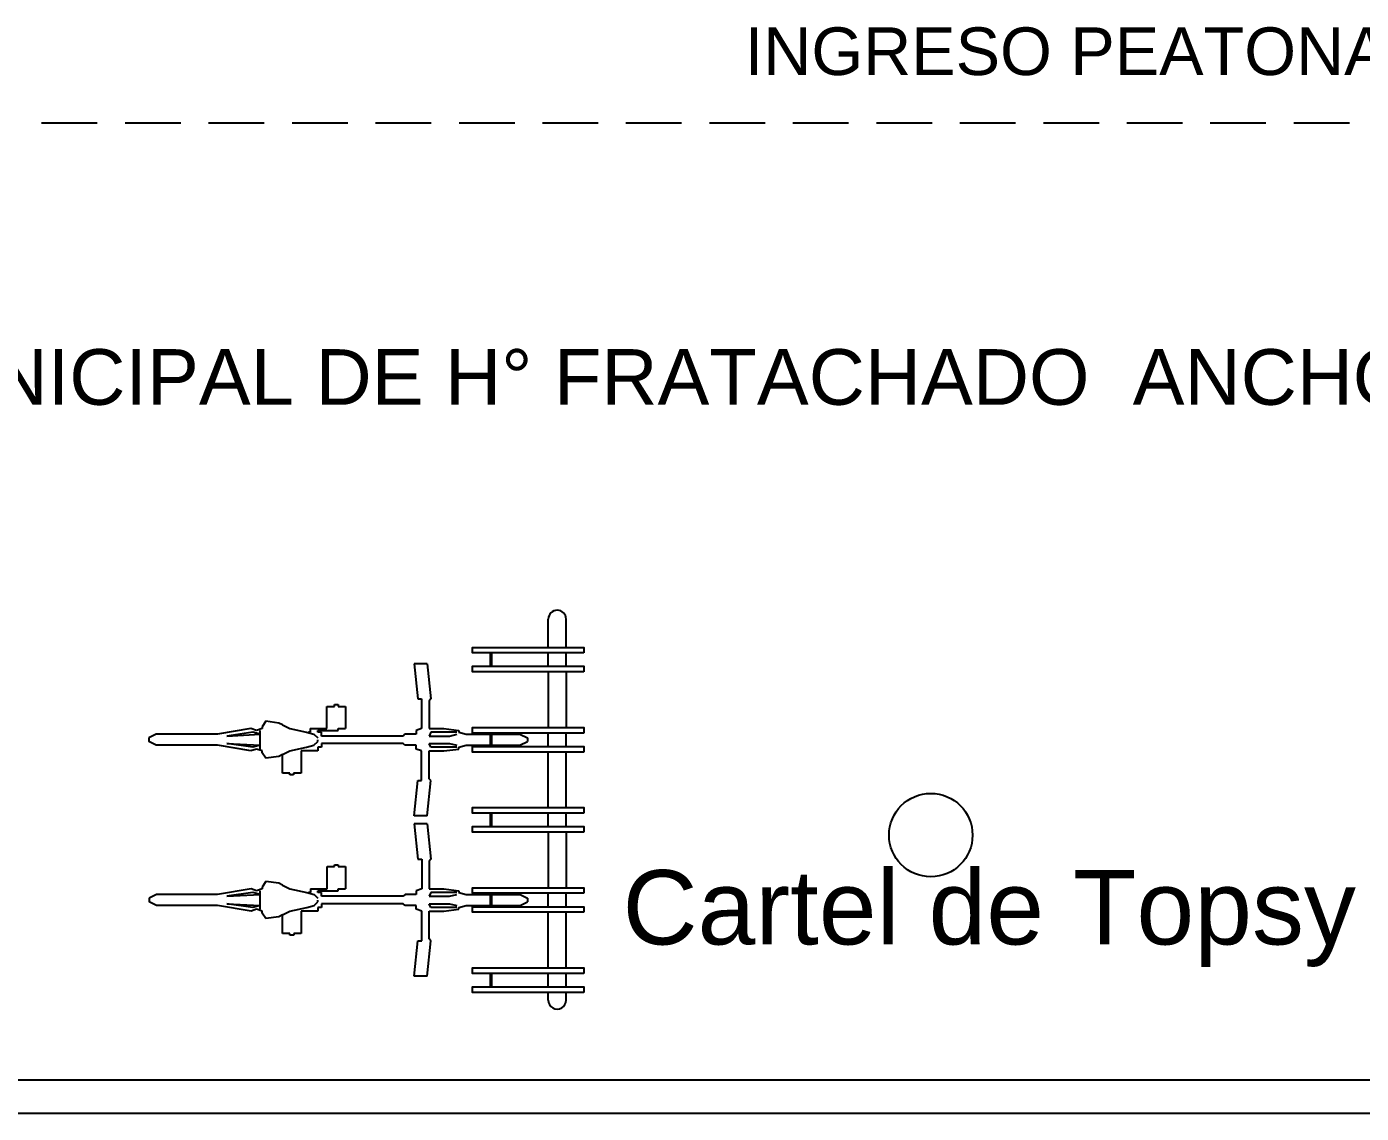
# Model space of a CAD drawing. Header units: millimetres. Extents: x 2448 to 2576, y 1154 to 1321.
# Drawn here: x 2510.92 to 2516.92, y 1188.56 to 1193.44 of the extents above; entities that cross this region are included whole.
import ezdxf

# ---------------------------------------------------------------- set-up
doc = ezdxf.new("R2010")
doc.units = ezdxf.units.MM
doc.linetypes.add('X-REF T19$0$HIDDEN', pattern=[0.375, 0.25, -0.125])
for name, color, linetype in [('X-REF T19$0$A-CORDONES', 1, 'Continuous'), ('X-REF T19$0$A-MOT BICI', 1, 'Continuous'), ('X-REF T19$0$A-PROYECCION', 1, 'Continuous'), ('X-REF T19$0$E-VEHICULOS', 8, 'Continuous')]:
    doc.layers.add(name, color=color, linetype=linetype)
doc.styles.add('Arial', font='arial.ttf', dxfattribs={"height": 0.25})
doc.styles.get("Standard").update_dxf_attribs({"font": 'arial.ttf'})

# ---------------------------------------------------------------- blocks, each defined once
blk = doc.blocks.new('X-REF T19$0$X REF CH+ G ROCA EXT$0$bicis')
at = {"layer": 'X-REF T19$0$E-VEHICULOS'}
for p, q in [((2336.1124, 230.6056, -0.0679), (2336.1291, 230.6389, -0.0679)), ((2336.1124, 230.3389, -0.0679), (2336.1124, 230.6056, -0.0679)), ((2336.1291, 230.6389, -0.0679), (2336.1458, 230.6389, -0.0679)), ((2336.1624, 230.6056, -0.0679), (2336.1458, 230.6389, -0.0679)), ((2336.1624, 230.3389, -0.0679), (2336.1624, 230.6056, -0.0679)), ((2336.0874, 230.1806, -0.0679), (2336.1124, 230.3306, -0.0679)), ((2336.1041, 230.1723, -0.0679), (2336.1208, 230.2889, -0.0679)), ((2336.1124, 230.3306, -0.0679), (2336.1124, 230.3389, -0.0679)), ((2336.1208, 230.2889, -0.0679), (2336.1124, 230.1389, -0.0679)), ((2336.1541, 230.2889, -0.0679), (2336.1624, 230.1389, -0.0679)), ((2336.1708, 230.1723, -0.0679), (2336.1541, 230.2889, -0.0679)), ((2336.1624, 230.3306, -0.0679), (2336.1624, 230.3389, -0.0679)), ((2336.1874, 230.1806, -0.0679), (2336.1624, 230.3306, -0.0679)), ((2336.0958, 230.1556, -0.0679), (2336.0874, 230.1806, -0.0679)), ((2336.1124, 230.1389, -0.0679), (2336.1041, 230.1723, -0.0679)), ((2336.1624, 230.1389, -0.0679), (2336.1708, 230.1723, -0.0679)), ((2336.1791, 230.1556, -0.0679), (2336.1874, 230.1806, -0.0679)), ((2336.0541, 230.1139, -0.0679), (2336.0791, 230.1306, -0.0679)), ((2336.0624, 230.0556, -0.0679), (2336.0541, 230.1139, -0.0679)), ((2336.0791, 230.1306, -0.0679), (2336.0874, 230.1306, -0.0679)), ((2336.0874, 230.1306, -0.0679), (2336.0958, 230.1556, -0.0679)), ((2336.1791, 230.1389, -0.0679), (2336.0958, 230.1389, -0.0679)), ((2336.1874, 230.1306, -0.0679), (2336.1791, 230.1556, -0.0679)), ((2336.1958, 230.1306, -0.0679), (2336.1874, 230.1306, -0.0679)), ((2336.2208, 230.1139, -0.0679), (2336.1958, 230.1306, -0.0679)), ((2336.2124, 230.0556, -0.0679), (2336.2208, 230.1139, -0.0679)), ((2336.0708, 230.0389, -0.0679), (2336.0624, 230.0556, -0.0679)), ((2336.2041, 230.0389, -0.0679), (2336.2124, 230.0556, -0.0679)), ((2336.0708, 230.0389, -0.0679), (2336.0874, 230.0056, -0.0679)), ((2336.0874, 230.0056, -0.0679), (2336.1041, 229.9306, -0.0679)), ((2336.1874, 230.0056, -0.0679), (2336.1708, 229.9306, -0.0679)), ((2336.2041, 230.0389, -0.0679), (2336.1874, 230.0056, -0.0679)), ((2336.2874, 230.0389, -0.0679), (2336.2041, 230.0389, -0.0679)), ((2336.2874, 230.0056, -0.0679), (2336.2874, 230.0389, -0.0679)), ((2336.2958, 230.0056, -0.0679), (2336.2874, 230.0056, -0.0679)), ((2336.2874, 229.9556, -0.0679), (2336.2874, 229.9889, -0.0679)), ((2336.2874, 229.9889, -0.0679), (2336.2958, 229.9889, -0.0679)), ((2336.2958, 229.9889, -0.0679), (2336.2958, 230.0056, -0.0679)), ((2336.1041, 229.9306, -0.0679), (2336.1124, 229.8973, -0.0679)), ((2336.1708, 229.9306, -0.0679), (2336.1624, 229.8973, -0.0679)), ((2336.1874, 229.8806, -0.0679), (2336.1874, 229.9556, -0.0679)), ((2336.1874, 229.9556, -0.0679), (2336.2874, 229.9556, -0.0679)), ((2336.0874, 229.9139, -0.0679), (2336.0874, 229.8389, -0.0679)), ((2336.0874, 229.9139, -0.0679), (2336.1041, 229.9139, -0.0679)), ((2336.1041, 229.8806, -0.0679), (2336.0958, 229.8806, -0.0679)), ((2336.0958, 229.8806, -0.0679), (2336.0958, 229.7889, -0.0679)), ((2336.1041, 229.9139, -0.0679), (2336.1041, 229.9223, -0.0679)), ((2336.1041, 229.8639, -0.0679), (2336.1041, 229.8806, -0.0679)), ((2336.1124, 229.8973, -0.0679), (2336.1291, 229.8806, -0.0679)), ((2336.1458, 229.8806, -0.0679), (2336.1374, 229.8806, -0.0679)), ((2336.1624, 229.8973, -0.0679), (2336.1458, 229.8806, -0.0679)), ((2336.1708, 229.8639, -0.0679), (2336.1708, 229.8806, -0.0679)), ((2336.1708, 229.8806, -0.0679), (2336.1874, 229.8806, -0.0679)), ((2335.9791, 229.8056, -0.0679), (2335.9791, 229.7889, -0.0679)), ((2335.9874, 229.8056, -0.0679), (2335.9791, 229.8056, -0.0679)), ((2336.0874, 229.8389, -0.0679), (2335.9874, 229.8389, -0.0679)), ((2335.9874, 229.8389, -0.0679), (2335.9874, 229.8056, -0.0679)), ((2336.1208, 229.8639, -0.0679), (2336.1041, 229.8639, -0.0679)), ((2336.1208, 229.4973, -0.0679), (2336.1208, 229.8639, -0.0679)), ((2336.1541, 229.4973, -0.0679), (2336.1541, 229.8639, -0.0679)), ((2336.1541, 229.8639, -0.0679), (2336.1708, 229.8639, -0.0679)), ((2335.9791, 229.7889, -0.0679), (2335.9874, 229.7889, -0.0679)), ((2335.9874, 229.7889, -0.0679), (2335.9874, 229.7556, -0.0679)), ((2335.9874, 229.7556, -0.0679), (2336.0874, 229.7556, -0.0679)), ((2336.0958, 229.7889, -0.0679), (2336.0874, 229.7889, -0.0679)), ((2336.0874, 229.7889, -0.0679), (2336.0874, 229.7556, -0.0679)), ((2335.7958, 229.4473, -0.0679), (2335.9541, 229.4306, -0.0679)), ((2335.7958, 229.3889, -0.0679), (2335.7958, 229.4473, -0.0679)), ((2336.1124, 229.4889, -0.0679), (2336.1208, 229.4973, -0.0679)), ((2336.1124, 229.4389, -0.0679), (2336.1124, 229.4889, -0.0679)), ((2336.1624, 229.4889, -0.0679), (2336.1541, 229.4973, -0.0679)), ((2336.1624, 229.4389, -0.0679), (2336.1624, 229.4889, -0.0679)), ((2336.4791, 229.4473, -0.0679), (2336.3208, 229.4306, -0.0679)), ((2336.4791, 229.3889, -0.0679), (2336.4791, 229.4473, -0.0679)), ((2335.7958, 229.3889, -0.0679), (2335.9541, 229.3723, -0.0679)), ((2335.9541, 229.4306, -0.0679), (2335.9541, 229.4139, -0.0679)), ((2335.9541, 229.4139, -0.0679), (2336.0874, 229.4139, -0.0679)), ((2336.0874, 229.4139, -0.0679), (2336.0958, 229.4389, -0.0679)), ((2336.0958, 229.4389, -0.0679), (2336.1124, 229.4389, -0.0679)), ((2336.1791, 229.4389, -0.0679), (2336.1624, 229.4389, -0.0679)), ((2336.1874, 229.4139, -0.0679), (2336.1791, 229.4389, -0.0679)), ((2336.3208, 229.4139, -0.0679), (2336.1874, 229.4139, -0.0679)), ((2336.3208, 229.4306, -0.0679), (2336.3208, 229.4139, -0.0679)), ((2336.4791, 229.3889, -0.0679), (2336.3208, 229.3723, -0.0679)), ((2335.9541, 229.3723, -0.0679), (2335.9624, 229.3806, -0.0679)), ((2335.9624, 229.3806, -0.0679), (2336.0874, 229.3806, -0.0679)), ((2336.0874, 229.3806, -0.0679), (2336.0874, 229.3139, -0.0679)), ((2336.1041, 229.3723, -0.0679), (2336.1208, 229.3806, -0.0679)), ((2336.1041, 229.2556, -0.0679), (2336.1041, 229.3723, -0.0679)), ((2336.1208, 229.3806, -0.0679), (2336.1208, 229.2889, -0.0679)), ((2336.1708, 229.3723, -0.0679), (2336.1541, 229.3806, -0.0679)), ((2336.1541, 229.3806, -0.0679), (2336.1541, 229.2889, -0.0679)), ((2336.1708, 229.2556, -0.0679), (2336.1708, 229.3723, -0.0679)), ((2336.3124, 229.3806, -0.0679), (2336.1874, 229.3806, -0.0679)), ((2336.1874, 229.3806, -0.0679), (2336.1874, 229.3139, -0.0679)), ((2336.3208, 229.3723, -0.0679), (2336.3124, 229.3806, -0.0679)), ((2336.0874, 229.3139, -0.0679), (2336.0958, 229.2473, -0.0679)), ((2336.1208, 229.2889, -0.0679), (2336.1124, 229.2556, -0.0679)), ((2336.1541, 229.2889, -0.0679), (2336.1624, 229.2556, -0.0679)), ((2336.1874, 229.3139, -0.0679), (2336.1791, 229.2473, -0.0679)), ((2336.0958, 229.2473, -0.0679), (2336.1041, 229.2473, -0.0679)), ((2336.1041, 229.2473, -0.0679), (2336.1124, 229.2139, -0.0679)), ((2336.1124, 229.2139, -0.0679), (2336.1124, 228.9723, -0.0679)), ((2336.1708, 229.2473, -0.0679), (2336.1624, 229.2139, -0.0679)), ((2336.1624, 229.2139, -0.0679), (2336.1624, 228.9723, -0.0679)), ((2336.1791, 229.2473, -0.0679), (2336.1708, 229.2473, -0.0679)), ((2336.1124, 228.9723, -0.0679), (2336.1291, 228.9389, -0.0679)), ((2336.1624, 228.9723, -0.0679), (2336.1458, 228.9389, -0.0679)), ((2336.1291, 228.9389, -0.0679), (2336.1458, 228.9389, -0.0679))]:
    blk.add_line(p, q, dxfattribs=at)

msp = doc.modelspace()

# ---------------------------------------------------------------- linework, layer by layer
at = {"color": 3}
msp.add_circle((2514.9847, 1189.8067), 0.1874, dxfattribs=at)
at = {"layer": 'X-REF T19$0$A-CORDONES', "linetype": 'Continuous'}
for p, q in [((2503.4971, 1188.7067), (2521.5347, 1188.7067)), ((2503.4971, 1188.5567), (2521.5347, 1188.5567))]:
    msp.add_line(p, q, dxfattribs=at)
at = {"layer": 'X-REF T19$0$A-MOT BICI'}
for p, q in [((2513.2663, 1190.6501), (2513.2663, 1190.7774)), ((2513.3463, 1190.6501), (2513.3463, 1190.7774)), ((2513.0063, 1190.5651), (2513.0063, 1190.6251)), ((2513.0063, 1190.6251), (2513.0113, 1190.6251)), ((2513.0113, 1190.6251), (2513.0113, 1190.5651)), ((2513.2663, 1190.5651), (2513.2663, 1190.6251)), ((2513.2663, 1190.5651), (2513.2663, 1190.6251)), ((2513.3463, 1190.5651), (2513.3463, 1190.6251)), ((2513.3463, 1190.5651), (2513.3463, 1190.6251)), ((2513.0113, 1190.5651), (2513.0063, 1190.5651)), ((2513.2663, 1190.5401), (2513.2663, 1190.2901)), ((2513.3463, 1190.5401), (2513.3463, 1190.2901)), ((2513.0063, 1190.2051), (2513.0063, 1190.2651)), ((2513.0063, 1190.2651), (2513.0113, 1190.2651)), ((2513.0113, 1190.2651), (2513.0113, 1190.2051)), ((2513.2663, 1190.2051), (2513.2663, 1190.2651)), ((2513.3463, 1190.2051), (2513.3463, 1190.2651)), ((2513.0113, 1190.2051), (2513.0063, 1190.2051)), ((2513.2663, 1189.9301), (2513.2663, 1190.1801)), ((2513.3463, 1189.9301), (2513.3463, 1190.1801)), ((2513.0063, 1189.8451), (2513.0063, 1189.9051)), ((2513.0063, 1189.9051), (2513.0113, 1189.9051)), ((2513.0113, 1189.9051), (2513.0113, 1189.8451)), ((2513.2663, 1189.8451), (2513.2663, 1189.9051)), ((2513.2663, 1189.8451), (2513.2663, 1189.9051)), ((2513.3463, 1189.8451), (2513.3463, 1189.9051)), ((2513.3463, 1189.8451), (2513.3463, 1189.9051)), ((2513.0113, 1189.8451), (2513.0063, 1189.8451)), ((2513.2663, 1189.8201), (2513.2663, 1189.5701)), ((2513.3463, 1189.8201), (2513.3463, 1189.5701)), ((2513.0063, 1189.4851), (2513.0063, 1189.5451)), ((2513.0063, 1189.5451), (2513.0113, 1189.5451)), ((2513.0113, 1189.5451), (2513.0113, 1189.4851)), ((2513.2663, 1189.4851), (2513.2663, 1189.5451)), ((2513.2663, 1189.4851), (2513.2663, 1189.5451)), ((2513.3463, 1189.4851), (2513.3463, 1189.5451)), ((2513.3463, 1189.4851), (2513.3463, 1189.5451)), ((2513.0113, 1189.4851), (2513.0063, 1189.4851)), ((2513.2663, 1189.2101), (2513.2663, 1189.4601)), ((2513.3463, 1189.2101), (2513.3463, 1189.4601)), ((2513.0063, 1189.1251), (2513.0063, 1189.1851)), ((2513.0063, 1189.1851), (2513.0113, 1189.1851)), ((2513.0113, 1189.1851), (2513.0113, 1189.1251)), ((2513.2663, 1189.1251), (2513.2663, 1189.1851)), ((2513.3463, 1189.1251), (2513.3463, 1189.1851)), ((2513.0113, 1189.1251), (2513.0063, 1189.1251)), ((2513.2663, 1189.0654), (2513.2663, 1189.1001)), ((2513.3463, 1189.0654), (2513.3463, 1189.1001))]:
    msp.add_line(p, q, dxfattribs=at)
for points in [[(2513.4263, 1190.6251), (2512.9263, 1190.6251), (2512.9263, 1190.6501), (2513.4263, 1190.6501)], [(2513.4263, 1190.5401), (2512.9263, 1190.5401), (2512.9263, 1190.5651), (2513.4263, 1190.5651)], [(2513.4263, 1190.2651), (2512.9263, 1190.2651), (2512.9263, 1190.2901), (2513.4263, 1190.2901)], [(2513.4263, 1190.1801), (2512.9263, 1190.1801), (2512.9263, 1190.2051), (2513.4263, 1190.2051)], [(2513.4263, 1189.9051), (2512.9263, 1189.9051), (2512.9263, 1189.9301), (2513.4263, 1189.9301)], [(2513.4263, 1189.8201), (2512.9263, 1189.8201), (2512.9263, 1189.8451), (2513.4263, 1189.8451)], [(2513.4263, 1189.5451), (2512.9263, 1189.5451), (2512.9263, 1189.5701), (2513.4263, 1189.5701)], [(2513.4263, 1189.4601), (2512.9263, 1189.4601), (2512.9263, 1189.4851), (2513.4263, 1189.4851)], [(2513.4263, 1189.1851), (2512.9263, 1189.1851), (2512.9263, 1189.2101), (2513.4263, 1189.2101)], [(2513.4263, 1189.1001), (2512.9263, 1189.1001), (2512.9263, 1189.1251), (2513.4263, 1189.1251)]]:
    msp.add_lwpolyline(points, close=True, dxfattribs=at)
for centre, start, end in [((2513.3063, 1190.7774), 0, 180), ((2513.3063, 1189.0651), 179.56744, 0.43286)]:
    msp.add_arc(centre, 0.04, start, end, dxfattribs=at)
at = {"layer": 'X-REF T19$0$A-PROYECCION', "linetype": 'X-REF T19$0$HIDDEN'}
msp.add_line((2510.2402, 1193.0067), (2521.5347, 1193.0067), dxfattribs=at)

# ---------------------------------------------------------------- block references
at = {"xscale": -1, "rotation": 90}
for p in [(2742.111, 3526.3727, 0.0677), (2742.1115, 3525.6525, 0.0679)]:
    msp.add_blockref('X-REF T19$0$X REF CH+ G ROCA EXT$0$bicis', p, dxfattribs=at)

# ---------------------------------------------------------------- texts
at = {"style": 'Arial'}
msp.add_text('Cartel de Topsy', height=0.334129, dxfattribs=at).set_placement((2513.5998, 1189.3153))
at = {"insert": (2514.1489, 1193.4359), "char_height": 0.214135, "width": 4.060261, "attachment_point": 1}
msp.add_mtext('{\\fArial|b0|i0|c0|p34;INGRESO PEATONAL}', dxfattribs=at)
at = {"insert": (2518.6663, 1191.7366), "char_height": 0.25, "width": 18.006735, "attachment_point": 9, "style": 'Arial'}
msp.add_mtext('VEREDA REGL. MUNICIPAL DE H° FRATACHADO  ANCHO 4.80MTS', dxfattribs=at)

doc.saveas('drawing.dxf')
